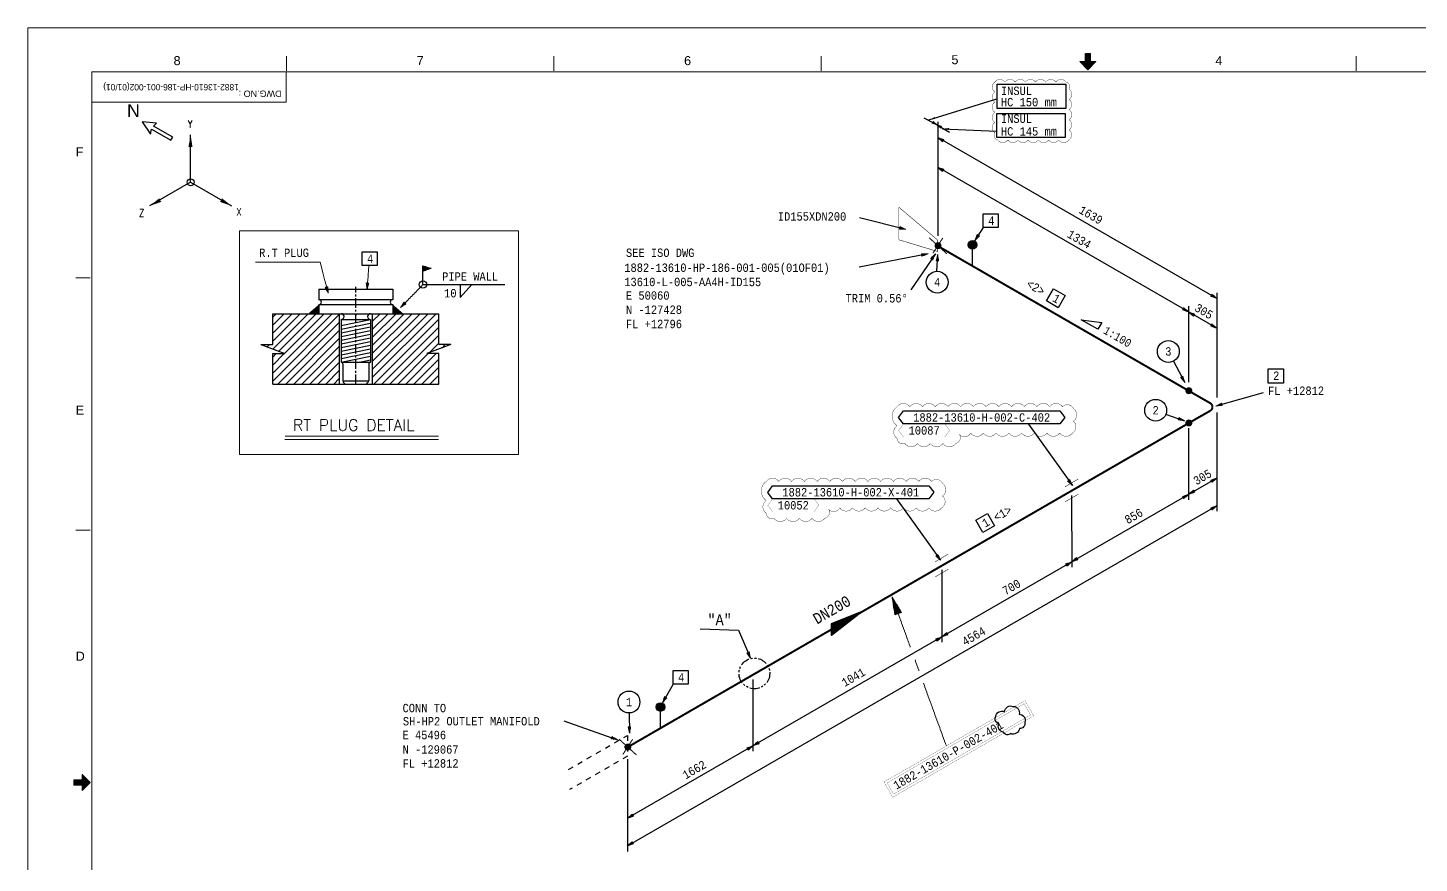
# Model space of a CAD drawing. Header units: inches. Extents: x 1128 to 1969, y -3 to 591.
# Drawn here: x 1128 to 1675, y 263 to 591 of the extents above; entities that cross this region are included whole.
import ezdxf
from ezdxf.enums import TextEntityAlignment as Align

# ---------------------------------------------------------------- set-up
doc = ezdxf.new("R2010")
doc.units = ezdxf.units.IN
doc.header["$MEASUREMENT"] = 0
for name, pattern in [('CENTER', [2, 1.25, -0.25, 0.25, -0.25]), ('Dashed', [4.18782, 2.09391, -2.09391]), ('PHANTOM2', [1.25, 0.625, -0.125, 0.125, -0.125, 0.125, -0.125]), ('Solid', [1, 1, 0])]:
    doc.linetypes.add(name, pattern=pattern)
for name, color, linetype in [('1', 7, 'Continuous'), ('2', 2, 'Continuous'), ('3', 7, 'Continuous'), ('4', 7, 'Continuous'), ('BG 0 -1', 7, 'Continuous'), ('Border', 7, 'Continuous'), ('CO', 7, 'Continuous'), ('DIM-LINES', 7, 'Continuous'), ('DIM-TEXT', 7, 'Continuous'), ('FITTINGS', 7, 'Continuous'), ('FRAME', 7, 'Continuous'), ('ISO-TEXT', 7, 'Continuous'), ('NOZZLES', 7, 'Continuous'), ('Rev.4', 6, 'Continuous'), ('WELDS', 7, 'Continuous')]:
    doc.layers.add(name, color=color, linetype=linetype)
for name, color, linetype, lineweight in [('fittingDimension', 2, 'Solid', 13), ('materialLabel', 2, 'Solid', 13), ('spool', 2, 'Solid', 13), ('weldCyanLabel', 4, 'Solid', 13), ('weldDimension', 2, 'Solid', 13)]:
    doc.layers.add(name, color=color, linetype=linetype, lineweight=lineweight)
doc.styles.add('Arial', font='arial.ttf')
doc.styles.add('fixedText', font='MONOTXT8.shx', dxfattribs={"width": 0.85})
doc.styles.add('MONOTXT', font='MONOTXT.shx', dxfattribs={"width": 0.8})
doc.styles.add('ROMANS', font='romans.shx', dxfattribs={"width": 0.8})
doc.styles.get("Standard").update_dxf_attribs({"font": 'arial.ttf'})
doc.dimstyles.new('ISO-25', dxfattribs={"dimtxt": 2.5, "dimasz": 2.5, "dimexe": 1.25, "dimexo": 0.625, "dimtad": 1, "dimtxsty": 'Standard', "dimcen": 2.5, "dimclre": 4, "dimadec": 0, "dimazin": 0, "dimtfac": 1, "dimtmove": 0, "dimatfit": 3, "dimfxl": 1, "dimarcsym": 0})

# ---------------------------------------------------------------- blocks, each defined once
blk = doc.blocks.new('block33')
at = {"layer": 'NOZZLES', "const_width": 0.8}
for points in [[(5.1, -2.9), (0, 0)], [(0, -8.8), (5.1, -5.9)]]:
    blk.add_lwpolyline(points, dxfattribs=at)
at = {"layer": 'NOZZLES', "linetype": 'ByBlock', "const_width": 0.8}
for points in [[(5.347, -3.073), (5.1, -2.9)], [(5.1, -5.9), (5.347, -5.727)], [(5.561, -3.286), (5.347, -3.073)], [(5.347, -5.727), (5.561, -5.514)], [(5.734, -3.534), (5.561, -3.286)], [(5.561, -5.514), (5.734, -5.266)], [(5.862, -3.807), (5.734, -3.534)], [(5.734, -5.266), (5.862, -4.993)], [(5.94, -4.099), (5.862, -3.807)], [(5.862, -4.993), (5.94, -4.701)], [(5.966, -4.4), (5.94, -4.099)], [(5.94, -4.701), (5.966, -4.4)]]:
    blk.add_lwpolyline(points, dxfattribs=at)
at = {"flags": 1}
for tag in ['Tag', 'UCI', 'Pipe Ref', 'Description', 'Key']:
    blk.add_attdef(tag, (0, 0), '', height=1, dxfattribs=at)
blk = doc.blocks.new('block35')
at = {"layer": 'FITTINGS', "color": 2, "linetype": 'ByBlock', "const_width": 0.2}
for points in [[(-5.2, -3.1), (0, 0)], [(0, -6), (-5.2, -9)]]:
    blk.add_lwpolyline(points, dxfattribs=at)
at = {"flags": 1}
for tag in ['Tag', 'Pipe Ref', 'Description', 'UCI', 'Key']:
    blk.add_attdef(tag, (0, 0), '', height=1, dxfattribs=at)
blk = doc.blocks.new('block36')
at = {"layer": 'FITTINGS', "color": 2, "linetype": 'ByBlock', "const_width": 0.2}
for points in [[(-5.2, -3.1), (0, 0)], [(0, -6), (-5.2, -9)]]:
    blk.add_lwpolyline(points, dxfattribs=at)
at = {"flags": 1}
for tag in ['Tag', 'Pipe Ref', 'Description', 'UCI', 'Key']:
    blk.add_attdef(tag, (0, 0), '', height=1, dxfattribs=at)
blk = doc.blocks.new('block48')
at = {"layer": 'FITTINGS', "color": 2, "linetype": 'ByBlock', "const_width": 0.4}
for points in [[(-9.5, -5.4), (0, 2)], [(-9.5, -5.4), (0, 0)], [(-8.6, -4.9), (0, 1.7)], [(-7.6, -4.3), (0, 1.5)], [(-6.7, -3.7), (0, 1.2)], [(-5.8, -3.3), (0, 1)], [(-4.9, -2.7), (0, 0.8)], [(-4, -2.2), (0, 0.5)], [(-3.1, -1.7), (0, 0.3)], [(0, -0.1), (-3.1, -1.7)], [(0, 2), (0, 0)], [(0, 1.7), (0, -1.6)], [(0, 1.5), (0, -1.5)], [(0, 1.2), (0, -1.3)], [(0, 1), (0, -1)], [(0, 0.8), (0, -0.8)], [(0, 0.5), (0, -0.6)], [(0, 0.3), (0, -0.3)], [(0, 0), (0, -0.1)], [(0, -1.6), (-9.5, -5.4)], [(0, -1.5), (-8.6, -4.9)], [(0, -1.3), (-7.6, -4.3)], [(0, -1), (-6.7, -3.7)], [(0, -0.8), (-5.8, -3.3)], [(0, -0.6), (-4.9, -2.7)], [(0, -0.3), (-4, -2.2)]]:
    blk.add_lwpolyline(points, dxfattribs=at)
at = {"flags": 1}
for tag in ['Pipe Ref', 'Description']:
    blk.add_attdef(tag, (0, 0), '', height=1, dxfattribs=at)

msp = doc.modelspace()

# ---------------------------------------------------------------- hatches: boundary and pattern name
at = {"linetype": 'Continuous'}
for points in [[(1499.87, 507.77), (1500.02, 507.76), (1500.17, 507.74), (1500.31, 507.71), (1500.45, 507.67), (1500.59, 507.61), (1500.72, 507.54), (1500.84, 507.46), (1500.96, 507.37), (1501.07, 507.27), (1501.17, 507.16), (1501.26, 507.05), (1501.34, 506.92), (1501.41, 506.79), (1501.46, 506.65), (1501.51, 506.51), (1501.54, 506.37), (1501.56, 506.22), (1501.57, 506.07), (1501.56, 505.92), (1501.54, 505.78), (1501.51, 505.63), (1501.46, 505.49), (1501.41, 505.36), (1501.34, 505.22), (1501.26, 505.1), (1501.17, 504.98), (1501.07, 504.87), (1500.96, 504.77), (1500.84, 504.68), (1500.72, 504.6), (1500.59, 504.54), (1500.45, 504.48), (1500.31, 504.43), (1500.17, 504.4), (1500.02, 504.38), (1499.87, 504.38), (1499.72, 504.38), (1499.58, 504.4), (1499.43, 504.43), (1499.29, 504.48), (1499.16, 504.54), (1499.02, 504.6), (1498.9, 504.68), (1498.78, 504.77), (1498.67, 504.87), (1498.57, 504.98), (1498.48, 505.1), (1498.4, 505.22), (1498.33, 505.36), (1498.28, 505.49), (1498.23, 505.63), (1498.2, 505.78), (1498.18, 505.92), (1498.18, 506.07), (1498.18, 506.22), (1498.2, 506.37), (1498.23, 506.51), (1498.28, 506.65), (1498.33, 506.79), (1498.4, 506.92), (1498.48, 507.05), (1498.57, 507.16), (1498.67, 507.27), (1498.78, 507.37), (1498.9, 507.46), (1499.02, 507.54), (1499.16, 507.61), (1499.29, 507.67), (1499.43, 507.71), (1499.58, 507.74), (1499.72, 507.76)], [(1377.15, 326.16), (1377.3, 326.16), (1377.44, 326.14), (1377.59, 326.11), (1377.73, 326.06), (1377.86, 326), (1378, 325.94), (1378.12, 325.86), (1378.24, 325.77), (1378.35, 325.67), (1378.45, 325.56), (1378.54, 325.44), (1378.62, 325.32), (1378.68, 325.18), (1378.74, 325.05), (1378.79, 324.91), (1378.82, 324.76), (1378.84, 324.62), (1378.84, 324.47), (1378.84, 324.32), (1378.82, 324.17), (1378.79, 324.03), (1378.74, 323.89), (1378.68, 323.75), (1378.62, 323.62), (1378.54, 323.5), (1378.45, 323.38), (1378.35, 323.27), (1378.24, 323.17), (1378.12, 323.08), (1378, 323), (1377.86, 322.93), (1377.73, 322.87), (1377.59, 322.83), (1377.44, 322.8), (1377.3, 322.78), (1377.15, 322.77), (1377, 322.78), (1376.85, 322.8), (1376.71, 322.83), (1376.57, 322.87), (1376.43, 322.93), (1376.3, 323), (1376.17, 323.08), (1376.06, 323.17), (1375.95, 323.27), (1375.85, 323.38), (1375.76, 323.5), (1375.68, 323.62), (1375.61, 323.75), (1375.55, 323.89), (1375.51, 324.03), (1375.48, 324.17), (1375.46, 324.32), (1375.45, 324.47), (1375.46, 324.62), (1375.48, 324.76), (1375.51, 324.91), (1375.55, 325.05), (1375.61, 325.18), (1375.68, 325.32), (1375.76, 325.44), (1375.85, 325.56), (1375.95, 325.67), (1376.06, 325.77), (1376.17, 325.86), (1376.3, 325.94), (1376.43, 326), (1376.57, 326.06), (1376.71, 326.11), (1376.85, 326.14), (1377, 326.16)]]:
    msp.add_hatch(color=2, dxfattribs=at).paths.add_polyline_path(points)
at = {"layer": '2'}
for points in [[(1484.04, 553.96), (1485.88, 553.32), (1484.44, 554.6)], [(1487.64, 552.68), (1485.8, 553.32), (1487.24, 552.04)]]:
    msp.add_hatch(color=4, dxfattribs=at).paths.add_polyline_path(points)
at = {"layer": '4'}
h = msp.add_hatch(dxfattribs=at)
h.set_pattern_fill('ANSI31', color=4, scale=0.7, style=0)
h.set_pattern_definition([(45, (4531.5255, -12550.1844), (-1.57154482, 1.57154482), [])])
h.paths.add_polyline_path([(1285.31, 463.34), (1294.74, 466.88), (1290.03, 466.88), (1290.03, 479.04), (1264.04, 479.04), (1263.87, 478.87), (1263.87, 451.35), (1289.89, 451.35), (1290.03, 451.48), (1290.03, 463.34)])
h.paths.add_polyline_path([(1229.45, 463.34), (1224.74, 463.34), (1224.74, 451.35), (1250.89, 451.35), (1250.89, 479.04), (1224.74, 479.04), (1224.74, 466.88), (1220.02, 466.88)])
at = {"layer": 'weldCyanLabel'}
h = msp.add_hatch(color=2, dxfattribs=at)
h.dxf.hatch_style = 1
h.paths.add_polyline_path([(1283.79, 497.92), (1283.79, 495.64), (1286.99, 496.86)])
at = {"layer": 'WELDS'}
h = msp.add_hatch(color=2, dxfattribs=at)
edge = h.paths.add_edge_path(flags=0)
edge.add_arc((1486.28, 505.78), 1.38, 180, 540, ccw=False)
h = msp.add_hatch(color=2, dxfattribs=at)
edge = h.paths.add_edge_path(flags=0)
edge.add_arc((1584.89, 448.78), 1.38, 180, 540, ccw=False)
h = msp.add_hatch(color=2, dxfattribs=at)
edge = h.paths.add_edge_path(flags=0)
edge.add_arc((1584.89, 436.1), 1.38, 180, 540, ccw=False)
h = msp.add_hatch(color=2, dxfattribs=at)
edge = h.paths.add_edge_path(flags=0)
edge.add_arc((1364.32, 308.75), 1.38, 180, 540, ccw=False)

# ---------------------------------------------------------------- linework, layer by layer
at = {"color": 2}
for p, q in [((1499.87, 497.77), (1499.87, 505.68)), ((1242.86, 482.62), (1242.86, 479.04)), ((1271.9, 482.62), (1271.9, 479.04)), ((1377.15, 316.17), (1377.15, 324.08))]:
    msp.add_line(p, q, dxfattribs=at)
at = {"color": 2, "linetype": 'Continuous'}
for centre in [(1499.87, 506.07), (1377.15, 324.47)]:
    msp.add_circle(centre, 1.7, dxfattribs=at)
at = {"layer": '1', "color": 1, "linetype": 'CENTER', "ltscale": 3}
msp.add_line((1257.38, 451.35), (1257.38, 489.6), dxfattribs=at)
at = {"layer": '1', "color": 1}
msp.add_lwpolyline([(1508.95, 320.62, -0.520567), (1512.41, 322.63, -0.520567), (1515.86, 324.65, -0.520567), (1518.17, 321.65, -0.520567), (1520.41, 318.33, -0.520567), (1518.25, 316.03, -0.520567), (1514.77, 314.05, -0.520567), (1512.04, 314.52, -0.520567), (1510.23, 318.09, -0.520567)], format="xyb", close=True, dxfattribs=at)
at = {"layer": '2', "color": 4}
for p, q in [((1480.68, 556.04), (1485.88, 553.32)), ((1485.88, 553.32), (1484.04, 553.96)), ((1485.8, 553.32), (1487.64, 552.68)), ((1487.24, 552.04), (1485.8, 553.32)), ((1485.8, 553.32), (1490.76, 550.36))]:
    msp.add_line(p, q, dxfattribs=at)
at = {"layer": '2', "color": 2}
for p, q in [((1392.76, 355.15), (1407.85, 354.66)), ((1413.56, 307.08), (1413.56, 335.22))]:
    msp.add_line(p, q, dxfattribs=at)
at = {"layer": '2', "color": 4}
for points in [[(1509.49, 569.24), (1536.55, 569.24), (1536.55, 559.66), (1509.49, 559.66)], [(1509.42, 557.79), (1536.27, 557.79), (1536.27, 548.27), (1509.42, 548.27)], [(1504.05, 518.28), (1509.95, 518.28), (1509.95, 512.92), (1504.05, 512.92)], [(1259.82, 503.32), (1265.72, 503.32), (1265.72, 497.95), (1259.82, 497.95)], [(1531.7, 488.85), (1536.27, 486.22), (1533.49, 481.41), (1528.93, 484.05)], [(1616.06, 457.39), (1622.16, 457.39), (1622.16, 451.79), (1616.06, 451.79)], [(1501.1, 397.91), (1505.67, 400.55), (1508.44, 395.74), (1503.87, 393.11)], [(1382.11, 338.78), (1388.01, 338.78), (1388.01, 333.42), (1382.11, 333.42)]]:
    msp.add_lwpolyline(points, close=True, dxfattribs=at)
at = {"layer": '2', "color": 4, "const_width": 0.3}
for points in [[(1484.04, 553.96), (1485.88, 553.32), (1484.44, 554.6)], [(1487.64, 552.68), (1485.8, 553.32), (1487.24, 552.04)]]:
    msp.add_lwpolyline(points, close=True, dxfattribs=at)
at = {"layer": '2', "color": 2, "linetype": 'Dashed'}
msp.add_lwpolyline([(1340.98, 299.92), (1364.19, 313.32), (1364.19, 305.14), (1341.44, 292)], dxfattribs=at)
at = {"layer": '2', "color": 4}
for centre in [(1485.96, 491.45), (1576.82, 464.21), (1571.84, 441.1), (1364.77, 326.44)]:
    msp.add_circle(centre, 4.29, dxfattribs=at)
at = {"layer": '2', "color": 3, "linetype": 'PHANTOM2', "ltscale": 6}
msp.add_circle((1414.08, 337.66), 6.04, dxfattribs=at)
at = {"layer": '3', "color": 2}
for p, q in [((1283.79, 490.51), (1283.79, 497.92)), ((1283.79, 490.51), (1316.01, 490.51)), ((1298.44, 485.41), (1302.98, 490.51)), ((1298.44, 490.51), (1298.44, 485.41))]:
    msp.add_line(p, q, dxfattribs=at)
at = {"layer": '3', "color": 3}
for p, q in [((1242.86, 488.7), (1242.86, 484.58)), ((1242.86, 488.7), (1271.9, 488.7)), ((1271.9, 488.7), (1271.9, 484.58)), ((1242.86, 484.58), (1271.9, 484.58)), ((1242.86, 482.62), (1271.9, 482.62)), ((1224.74, 466.88), (1224.74, 479.04)), ((1224.74, 479.04), (1290.03, 479.04)), ((1250.89, 479.04), (1250.89, 451.35)), ((1251.61, 476.78), (1263.11, 476.78)), ((1251.61, 476.78), (1251.61, 460.01)), ((1251.61, 474.43), (1263.11, 476.72)), ((1263.11, 476.78), (1263.11, 460.01)), ((1263.87, 479.04), (1263.87, 451.35)), ((1290.03, 466.88), (1290.03, 479.04)), ((1251.61, 472.99), (1263.11, 475.28)), ((1251.61, 471.54), (1263.11, 473.84)), ((1251.61, 470.1), (1263.11, 472.39)), ((1251.61, 468.66), (1263.11, 470.95)), ((1220.02, 466.88), (1224.74, 466.88)), ((1220.02, 466.88), (1229.45, 463.34)), ((1251.61, 467.22), (1263.11, 469.51)), ((1251.61, 465.78), (1263.11, 468.07)), ((1251.61, 464.33), (1263.11, 466.63)), ((1251.61, 462.89), (1263.11, 465.18)), ((1294.74, 466.88), (1285.31, 463.34)), ((1294.74, 466.88), (1290.03, 466.88)), ((1224.74, 463.34), (1229.45, 463.34)), ((1224.74, 451.35), (1224.74, 463.34)), ((1251.61, 461.45), (1263.11, 463.74)), ((1251.61, 460.01), (1263.11, 462.3)), ((1251.61, 460.01), (1263.11, 460.01)), ((1258.84, 460.01), (1263.11, 460.86)), ((1290.03, 463.34), (1285.31, 463.34)), ((1290.03, 451.35), (1290.03, 463.34)), ((1252.31, 459.31), (1252.31, 452.63)), ((1262.45, 459.31), (1262.45, 452.63)), ((1224.74, 451.35), (1290.03, 451.35)), ((1252.31, 452.63), (1262.45, 452.63))]:
    msp.add_line(p, q, dxfattribs=at)
at = {"layer": '3'}
msp.add_line((1253.51, 451.35), (1261.26, 451.35), dxfattribs=at)
at = {"layer": '3', "color": 3}
msp.add_lwpolyline([(1257.09, 479.04, 0.589, 0.589, 1.191456), (1257.67, 479.04, 0, 0, 0)], format="xyseb", dxfattribs=at)
for centre, radius, start, end in [((1242.86, 483.6), 0.982, 270, 90), ((1271.9, 483.6), 0.982, 90, 270), ((1251.61, 477.91), 1.13, 270, 90), ((1263.11, 477.91), 1.13, 90, 270), ((1251.61, 459.31), 0.7, 0, 90), ((1263.16, 459.31), 0.703, 93.9739, 179.9026), ((1254.02, 453.03), 1.76, 193.1432, 252.9181), ((1260.74, 453.03), 1.76, 287.0819, 346.8568)]:
    msp.add_arc(centre, radius, start, end, dxfattribs=at)
at = {"layer": '4', "color": 4}
msp.add_lwpolyline([(1542.59, 476.67), (1550.62, 475.54), (1549.09, 472.94), (1542.59, 476.67)], dxfattribs=at)
at = {"layer": '4', "color": 2}
for points in [[(1538.82, 407.54), (1538.87, 379.39)], [(1487.82, 378.37), (1487.77, 349.9)]]:
    msp.add_lwpolyline(points, dxfattribs=at)
msp.add_circle((1283.79, 490.51), 1.44, dxfattribs=at)
at = {"layer": '4', "color": 4}
for points in [[(1242.86, 482.66), (1238.62, 479.04), (1242.86, 479.04)], [(1271.9, 482.66), (1276.14, 479.04), (1271.9, 479.04)]]:
    msp.add_solid(points, dxfattribs=at)
at = {"layer": 'BG 0 -1', "color": 7, "linetype": 'Continuous', "lineweight": 9}
for p, q in [((1128.43, -2.61), (1128.43, 591.39)), ((1128.43, 591.39), (1969.43, 591.39)), ((1230.13, 574.56), (1230.13, 580.22)), ((1335.25, 574.56), (1335.25, 580.22)), ((1440.38, 574.56), (1440.38, 580.22)), ((1544.12, 578.13), (1544.12, 581.31)), ((1544.12, 581.27), (1546.24, 579.15)), ((1544.12, 581.15), (1546.24, 579.03)), ((1544.12, 581.02), (1546.24, 578.9)), ((1544.12, 580.9), (1546.24, 578.78)), ((1544.12, 580.77), (1546.24, 578.65)), ((1544.12, 580.65), (1546.24, 578.53)), ((1544.12, 580.52), (1546.24, 578.4)), ((1544.12, 580.4), (1546.24, 578.28)), ((1544.12, 580.27), (1546.24, 578.15)), ((1544.12, 580.15), (1547.25, 577.02)), ((1544.12, 580.02), (1547.19, 576.95)), ((1544.12, 579.9), (1547.13, 576.89)), ((1544.21, 581.31), (1546.24, 579.28)), ((1544.33, 581.31), (1546.24, 579.4)), ((1544.46, 581.31), (1546.24, 579.53)), ((1544.58, 581.31), (1546.24, 579.65)), ((1544.71, 581.31), (1546.24, 579.78)), ((1544.83, 581.31), (1546.24, 579.9)), ((1544.96, 581.31), (1546.24, 580.03)), ((1545.08, 581.31), (1546.24, 580.15)), ((1545.19, 574.95), (1545.19, 580.61)), ((1545.21, 581.31), (1546.24, 580.28)), ((1545.33, 581.31), (1546.24, 580.4)), ((1545.46, 581.31), (1546.24, 580.53)), ((1545.58, 581.31), (1546.24, 580.65)), ((1545.71, 581.31), (1546.24, 580.78)), ((1545.83, 581.31), (1546.24, 580.9)), ((1545.96, 581.31), (1546.24, 581.03)), ((1546.08, 581.31), (1546.24, 581.15)), ((1546.21, 581.31), (1546.24, 581.28)), ((1546.24, 578.13), (1546.24, 581.31)), ((1650.63, 574.56), (1650.63, 580.22)), ((1542, 578.13), (1544.12, 578.13)), ((1545.18, 574.95), (1542, 578.13)), ((1542.02, 578.13), (1545.19, 574.95)), ((1542.14, 578.13), (1545.25, 575.02)), ((1542.27, 578.13), (1545.32, 575.08)), ((1542.39, 578.13), (1545.38, 575.14)), ((1542.52, 578.13), (1545.44, 575.2)), ((1542.64, 578.13), (1545.5, 575.27)), ((1542.77, 578.13), (1545.57, 575.33)), ((1542.89, 578.13), (1545.63, 575.39)), ((1543.02, 578.13), (1545.69, 575.45)), ((1543.14, 578.13), (1545.75, 575.52)), ((1543.27, 578.13), (1545.82, 575.58)), ((1543.39, 578.13), (1545.88, 575.64)), ((1543.52, 578.13), (1545.94, 575.7)), ((1543.64, 578.13), (1546, 575.77)), ((1543.77, 578.13), (1546.07, 575.83)), ((1543.89, 578.13), (1546.13, 575.89)), ((1544.02, 578.13), (1546.19, 575.95)), ((1544.12, 579.77), (1547.07, 576.83)), ((1544.12, 579.65), (1547, 576.77)), ((1544.12, 579.52), (1546.94, 576.7)), ((1544.12, 579.4), (1546.88, 576.64)), ((1544.12, 579.27), (1546.82, 576.58)), ((1544.12, 579.15), (1546.75, 576.52)), ((1544.12, 579.02), (1546.69, 576.45)), ((1544.12, 578.9), (1546.63, 576.39)), ((1544.12, 578.77), (1546.57, 576.33)), ((1544.12, 578.65), (1546.5, 576.27)), ((1544.12, 578.52), (1546.44, 576.2)), ((1544.12, 578.4), (1546.38, 576.14)), ((1544.12, 578.27), (1546.32, 576.08)), ((1544.12, 578.15), (1546.25, 576.02)), ((1548.37, 578.13), (1545.18, 574.95)), ((1546.24, 578.13), (1548.37, 578.13)), ((1546.27, 578.13), (1547.32, 577.08)), ((1546.39, 578.13), (1547.38, 577.14)), ((1546.52, 578.13), (1547.44, 577.2)), ((1546.64, 578.13), (1547.5, 577.27)), ((1546.77, 578.13), (1547.57, 577.33)), ((1546.89, 578.13), (1547.63, 577.39)), ((1547.02, 578.13), (1547.69, 577.45)), ((1547.14, 578.13), (1547.75, 577.52)), ((1547.27, 578.13), (1547.82, 577.58)), ((1547.39, 578.13), (1547.88, 577.64)), ((1547.52, 578.13), (1547.94, 577.7)), ((1547.64, 578.13), (1548, 577.77)), ((1547.77, 578.13), (1548.07, 577.83)), ((1547.89, 578.13), (1548.13, 577.89)), ((1548.02, 578.13), (1548.19, 577.95)), ((1548.14, 578.13), (1548.25, 578.02)), ((1548.27, 578.13), (1548.32, 578.08)), ((1944.36, 574.14), (1153.54, 574.14)), ((1153.54, 574.14), (1153.54, 15.5)), ((1229.96, 562.17), (1229.96, 574.14)), ((1229.96, 562.17), (1153.54, 562.17)), ((1152.91, 493.1), (1147.26, 493.1)), ((1152.91, 393.96), (1147.26, 393.96)), ((1146.56, 294.35), (1148.1, 295.88)), ((1146.56, 294.22), (1148.23, 295.88)), ((1146.56, 294.1), (1148.35, 295.88)), ((1146.56, 293.97), (1148.48, 295.88)), ((1146.56, 293.85), (1148.6, 295.88)), ((1146.56, 295.88), (1146.56, 293.76)), ((1146.56, 295.85), (1146.6, 295.88)), ((1146.56, 295.72), (1146.72, 295.88)), ((1146.56, 295.6), (1146.85, 295.88)), ((1146.56, 295.47), (1146.97, 295.88)), ((1146.56, 295.35), (1147.1, 295.88)), ((1146.56, 295.22), (1147.22, 295.88)), ((1146.56, 295.1), (1147.35, 295.88)), ((1146.56, 294.97), (1147.47, 295.88)), ((1146.56, 294.85), (1147.6, 295.88)), ((1146.56, 294.72), (1147.72, 295.88)), ((1146.56, 294.6), (1147.85, 295.88)), ((1146.56, 294.47), (1147.98, 295.88)), ((1149.75, 295.88), (1146.56, 295.88)), ((1146.6, 293.76), (1148.73, 295.88)), ((1146.73, 293.76), (1148.85, 295.88)), ((1146.85, 293.76), (1148.98, 295.88)), ((1146.98, 293.76), (1149.1, 295.88)), ((1147.1, 293.76), (1149.23, 295.88)), ((1147.23, 293.76), (1149.35, 295.88)), ((1147.35, 293.76), (1149.48, 295.88)), ((1147.48, 293.76), (1149.6, 295.88)), ((1147.6, 293.76), (1149.73, 295.88)), ((1147.73, 293.76), (1150.86, 296.89)), ((1147.85, 293.76), (1150.92, 296.83)), ((1147.98, 293.76), (1150.98, 296.77)), ((1148.1, 293.76), (1151.05, 296.7)), ((1148.23, 293.76), (1151.11, 296.64)), ((1148.35, 293.76), (1151.17, 296.58)), ((1148.48, 293.76), (1151.24, 296.52)), ((1148.6, 293.76), (1151.3, 296.45)), ((1148.73, 293.76), (1151.36, 296.39)), ((1148.85, 293.76), (1151.42, 296.33)), ((1148.98, 293.76), (1151.49, 296.27)), ((1149.1, 293.76), (1151.55, 296.2)), ((1149.23, 293.76), (1151.61, 296.14)), ((1149.35, 293.76), (1151.67, 296.08)), ((1149.48, 293.76), (1151.74, 296.02)), ((1149.6, 293.76), (1151.8, 295.95)), ((1149.73, 293.76), (1151.86, 295.89)), ((1149.75, 298), (1152.93, 294.82)), ((1149.75, 295.88), (1149.75, 298)), ((1149.75, 297.9), (1149.8, 297.95)), ((1149.75, 297.78), (1149.86, 297.89)), ((1149.75, 297.65), (1149.92, 297.83)), ((1149.75, 297.53), (1149.98, 297.77)), ((1149.75, 297.4), (1150.05, 297.7)), ((1149.75, 297.28), (1150.11, 297.64)), ((1149.75, 297.15), (1150.17, 297.58)), ((1149.75, 297.03), (1150.23, 297.52)), ((1149.75, 296.9), (1150.3, 297.45)), ((1149.75, 296.78), (1150.36, 297.39)), ((1149.75, 296.65), (1150.42, 297.33)), ((1149.75, 296.53), (1150.48, 297.27)), ((1149.75, 296.4), (1150.55, 297.2)), ((1149.75, 296.28), (1150.61, 297.14)), ((1149.75, 296.15), (1150.67, 297.08)), ((1149.75, 296.03), (1150.73, 297.02)), ((1149.75, 295.9), (1150.8, 296.95)), ((1149.75, 293.65), (1151.92, 295.83)), ((1149.75, 293.53), (1151.99, 295.77)), ((1149.75, 293.4), (1152.05, 295.7)), ((1149.75, 293.28), (1152.11, 295.64)), ((1149.75, 293.15), (1152.17, 295.58)), ((1149.75, 293.03), (1152.24, 295.52)), ((1149.75, 292.9), (1152.3, 295.45)), ((1149.75, 293.76), (1146.56, 293.76)), ((1149.75, 292.78), (1152.36, 295.39)), ((1149.75, 292.65), (1152.42, 295.33)), ((1149.75, 292.53), (1152.49, 295.26)), ((1149.75, 292.4), (1152.55, 295.2)), ((1149.75, 292.28), (1152.61, 295.14)), ((1149.75, 292.15), (1152.67, 295.08)), ((1149.75, 292.03), (1152.74, 295.01)), ((1149.75, 291.9), (1152.8, 294.95)), ((1149.75, 291.78), (1152.86, 294.89)), ((1149.75, 291.65), (1152.92, 294.83)), ((1152.93, 294.82), (1149.75, 291.64)), ((1149.75, 291.64), (1149.75, 293.76))]:
    msp.add_line(p, q, dxfattribs=at)
at = {"layer": 'CO', "color": 2, "linetype": 'Continuous'}
for p, q in [((1263.87, 478.87), (1264.04, 479.04)), ((1289.89, 451.35), (1290.03, 451.48))]:
    msp.add_line(p, q, dxfattribs=at)
at = {"layer": 'DIM-LINES', "color": 2}
for p, q in [((1486.14, 554.44), (1486.14, 509.69)), ((1595.91, 487.31), (1595.91, 446.06)), ((1584.79, 481.99), (1584.79, 452.18)), ((1595.91, 440.16), (1595.91, 401.43)), ((1584.79, 434.09), (1584.79, 405.89)), ((1364.19, 303.93), (1364.19, 267.75))]:
    msp.add_line(p, q, dxfattribs=at)
at = {"layer": 'DIM-LINES', "color": 4}
for p, q in [((1595.91, 485.05), (1486.14, 548.29)), ((1595.91, 473.33), (1486.14, 536.61)), ((1473.64, 512.18), (1455.46, 516.72)), ((1504.08, 512.97), (1500.77, 507.81)), ((1482.35, 502.57), (1455.33, 497.36)), ((1485.23, 502.53), (1475.54, 488.45)), ((1485.83, 495.76), (1486.15, 502.34)), ((1578.84, 460.42), (1583.29, 452.04)), ((1614.13, 447.99), (1595.5, 442.76)), ((1575.75, 439.5), (1583.25, 436.98)), ((1521.82, 435.69), (1539.1, 411.52)), ((1595.91, 414.46), (1364.19, 280.73)), ((1470.01, 406.29), (1487.29, 382.12)), ((1595.91, 403.58), (1364.09, 269.84)), ((1407.85, 354.66), (1412.56, 343.65)), ((1382.09, 333.42), (1377.95, 326.14)), ((1339.17, 319.06), (1360.3, 311.6)), ((1364.83, 322.15), (1364.99, 314.24))]:
    msp.add_line(p, q, dxfattribs=at)
at = {"layer": 'FITTINGS', "color": 2, "linetype": 'Dashed', "const_width": 0.2}
for points in [[(1470.9, 508.1), (1470.9, 520.88)], [(1470.9, 520.88), (1486.15, 507.99)], [(1486.15, 503.49), (1470.9, 508.1)]]:
    msp.add_lwpolyline(points, dxfattribs=at)
at = {"layer": 'FITTINGS', "color": 2, "linetype": 'ByBlock', "const_width": 0.2}
msp.add_lwpolyline([(1486.15, 507.99), (1486.15, 503.49)], dxfattribs=at)
at = {"layer": 'FRAME', "color": 2, "linetype": 'Continuous', "lineweight": 30}
for p, q in [((1173.43, 554.39), (1176.63, 549.59)), ((1179.03, 553.99), (1173.43, 554.39)), ((1177.83, 552.79), (1179.03, 553.99)), ((1185.43, 548.39), (1177.83, 552.79)), ((1176.63, 549.59), (1177.03, 551.59)), ((1177.03, 551.59), (1184.63, 547.19)), ((1184.63, 547.19), (1185.43, 548.39)), ((1192.45, 530.69), (1192.45, 549.3)), ((1192.45, 530.69), (1192.45, 549.3)), ((1192.45, 530.69), (1176.33, 521.38)), ((1192.45, 530.69), (1176.33, 521.38)), ((1192.45, 530.69), (1208.56, 521.38)), ((1192.45, 530.69), (1208.56, 521.38))]:
    msp.add_line(p, q, dxfattribs=at)
msp.add_circle((1192.45, 530.69), 1.33, dxfattribs=at)
msp.add_circle((1192.45, 530.69), 1.33, dxfattribs=at)
for points in [[(1191.57, 544.56), (1193.16, 544.54), (1192.45, 549.3)], [(1191.57, 544.56), (1193.16, 544.54), (1192.45, 549.3)], [(1180.87, 523), (1180.1, 524.38), (1176.33, 521.38)], [(1180.87, 523), (1180.1, 524.38), (1176.33, 521.38)], [(1204.02, 523), (1204.79, 524.38), (1208.56, 521.38)], [(1204.02, 523), (1204.79, 524.38), (1208.56, 521.38)]]:
    msp.add_solid(points, dxfattribs=at)
at = {"layer": 'ISO-TEXT', "color": 2, "linetype": 'ByBlock'}
for points in [[(1470.8, 438.21), (1472.7, 440.81), (1534.18, 440.81), (1536.08, 438.31), (1534.18, 435.71), (1472.7, 435.71)], [(1419.35, 408.82), (1421.25, 411.42), (1482.73, 411.42), (1484.63, 408.92), (1482.73, 406.32), (1421.25, 406.32)]]:
    msp.add_lwpolyline(points, close=True, dxfattribs=at)
at = {"layer": 'ISO-TEXT', "color": 2, "linetype": 'ByBlock', "const_width": 0.08, "flags": 128}
for points in [[(1472.7, 430.61), (1470.8, 433.11), (1472.7, 435.71), (1488.96, 435.71), (1490.86, 433.21), (1488.96, 430.61)], [(1421.25, 401.22), (1419.35, 403.72), (1421.25, 406.32), (1437.51, 406.32), (1439.41, 403.82), (1437.51, 401.22)], [(1468.48, 289.01), (1465.03, 294.99), (1520.45, 326.99), (1523.9, 321.01)], [(1468.81, 290.24), (1466.26, 294.66), (1520.12, 325.76), (1522.67, 321.34)]]:
    msp.add_lwpolyline(points, close=True, dxfattribs=at)
at = {"layer": 'materialLabel', "color": 4, "flags": 128}
for points in [[(1243.32, 499.34), (1246.52, 487.11)], [(1262.51, 497.9), (1261.83, 488.6)], [(1246.52, 487.11), (1246.35, 489.65), (1245.39, 489.39), (1246.52, 487.11), (1246.39, 487.59), (1246.26, 489.62), (1245.49, 489.42), (1246.39, 487.59), (1246.26, 488.07), (1246.16, 489.6), (1245.58, 489.44), (1246.26, 488.07), (1246.13, 488.56), (1246.06, 489.57), (1245.68, 489.47), (1246.13, 488.56), (1246, 489.04), (1245.97, 489.54), (1245.78, 489.49), (1246, 489.04)], [(1261.83, 488.6), (1262.5, 491.05), (1261.5, 491.12), (1261.83, 488.6), (1261.86, 489.09), (1262.4, 491.06), (1261.6, 491.11), (1261.86, 489.09), (1261.9, 489.59), (1262.3, 491.06), (1261.7, 491.1), (1261.9, 489.59), (1261.93, 490.09), (1262.2, 491.07), (1261.8, 491.1), (1261.93, 490.09), (1261.96, 490.59), (1262.1, 491.08), (1261.9, 491.09), (1261.96, 490.59)], [(1283.79, 490.51), (1274.97, 481.46)], [(1274.97, 481.46), (1277.06, 482.91), (1276.34, 483.6), (1274.97, 481.46), (1275.31, 481.82), (1276.98, 482.98), (1276.41, 483.53), (1275.31, 481.82), (1275.66, 482.18), (1276.91, 483.05), (1276.48, 483.46), (1275.66, 482.18), (1276.01, 482.54), (1276.84, 483.12), (1276.55, 483.4), (1276.01, 482.54), (1276.35, 482.9), (1276.77, 483.19), (1276.63, 483.33), (1276.35, 482.9)]]:
    msp.add_lwpolyline(points, dxfattribs=at)
at = {"layer": 'NOZZLES', "const_width": 0.8}
for points in [[(1588.21, 446.79), (1486.15, 505.69)], [(1364.19, 308.66), (1588.21, 437.99)]]:
    msp.add_lwpolyline(points, dxfattribs=at)
at = {"layer": 'Rev.4', "color": 1, "const_width": 0.132}
msp.add_lwpolyline([(1508.61, 570.07, -0.520567), (1512.61, 570.07, -0.520567), (1516.61, 570.07, -0.520567), (1520.61, 570.07, -0.520567), (1524.61, 570.07, -0.520567), (1528.61, 570.07, -0.520567), (1532.61, 570.07, -0.520567), (1536.61, 570.07, -0.520567), (1537.81, 567.27, -0.520567), (1537.81, 563.27, -0.520567), (1537.81, 559.27, -0.520567), (1537.81, 555.27, -0.520567), (1537.81, 551.27, -0.520567), (1537.73, 547.34, -0.520567), (1533.73, 547.34, -0.520567), (1529.73, 547.34, -0.520567), (1525.73, 547.34, -0.520567), (1521.73, 547.34, -0.520567), (1517.73, 547.34, -0.520567), (1513.73, 547.34, -0.520567), (1509.73, 547.34, -0.520567), (1508.61, 550.22, -0.520567), (1508.61, 554.22, -0.520567), (1508.61, 558.22, -0.520567), (1508.61, 562.22, -0.520567), (1508.61, 566.22, -0.520567)], format="xyb", close=True, dxfattribs=at)
for points in [[(1470.18, 442.48, -0.520567), (1475.18, 442.48, -0.520567), (1480.18, 442.48, -0.520567), (1485.18, 442.48, -0.520567), (1490.18, 442.48, -0.520567), (1495.18, 442.48, -0.520567), (1500.18, 442.48, -0.520567), (1505.18, 442.48, -0.520567), (1510.18, 442.48, -0.520567), (1515.18, 442.48, -0.520567), (1520.18, 442.48, -0.520567), (1525.18, 442.48, -0.520567), (1530.18, 442.48, -0.520567), (1535.18, 442.48, -0.520567), (1539.49, 441.79, -0.520567), (1539.49, 436.79, -0.520567), (1539.12, 432.16, -0.520567), (1534.12, 432.16, -0.520567), (1529.12, 432.16, -0.520567), (1524.12, 432.16, -0.520567), (1519.12, 432.16, -0.520567), (1514.12, 432.16, -0.520567), (1509.12, 432.16, -0.520567), (1504.12, 432.16, -0.520567), (1499.12, 432.16, -0.520567), (1494.69, 431.58, -0.520567), (1493.22, 428.05, -0.520567), (1488.22, 428.05, -0.520567), (1483.22, 428.05, -0.520567), (1478.22, 428.05, -0.520567), (1473.22, 428.05, -0.520567), (1470.18, 430.01, -0.520567), (1470.18, 435.01, -0.520567), (1470.18, 442.48, -0.520567)], [(1418.73, 413.09, -0.520567), (1423.73, 413.09, -0.520567), (1428.73, 413.09, -0.520567), (1433.73, 413.09, -0.520567), (1438.73, 413.09, -0.520567), (1443.73, 413.09, -0.520567), (1448.73, 413.09, -0.520567), (1453.73, 413.09, -0.520567), (1458.73, 413.09, -0.520567), (1463.73, 413.09, -0.520567), (1468.73, 413.09, -0.520567), (1473.73, 413.09, -0.520567), (1478.73, 413.09, -0.520567), (1483.73, 413.09, -0.520567), (1488.04, 412.39, -0.520567), (1488.04, 407.39, -0.520567), (1487.67, 402.77, -0.520567), (1482.67, 402.77, -0.520567), (1477.67, 402.77, -0.520567), (1472.67, 402.77, -0.520567), (1467.67, 402.77, -0.520567), (1462.67, 402.77, -0.520567), (1457.67, 402.77, -0.520567), (1452.67, 402.77, -0.520567), (1447.67, 402.77, -0.520567), (1443.24, 402.19, -0.520567), (1441.77, 398.66, -0.520567), (1436.77, 398.66, -0.520567), (1431.77, 398.66, -0.520567), (1426.77, 398.66, -0.520567), (1421.77, 398.66, -0.520567), (1418.73, 400.62, -0.520567), (1418.73, 405.62, -0.520567), (1418.73, 413.09, -0.520567)]]:
    msp.add_lwpolyline(points, format="xyb", dxfattribs=at)
at = {"layer": 'spool', "color": 4, "flags": 128}
msp.add_lwpolyline([(1468.22, 367.74), (1471.92, 361.66), (1469.29, 360.71), (1468.22, 367.74), (1468.7, 366.43), (1471.65, 361.57), (1469.56, 360.8), (1468.7, 366.43), (1469.17, 365.12), (1471.39, 361.47), (1469.82, 360.9), (1469.17, 365.12), (1469.65, 363.81), (1471.13, 361.38), (1470.08, 360.99), (1469.65, 363.81), (1470.13, 362.5), (1470.87, 361.28), (1470.34, 361.09), (1470.13, 362.5)], dxfattribs=at)
at = {"layer": 'weldCyanLabel'}
for p, q in [((1243.32, 499.34), (1217.96, 499.34)), ((1468.22, 367.74), (1475.39, 348.05)), ((1477.23, 342.99), (1478.79, 338.7)), ((1480.57, 333.81), (1489.55, 309.15))]:
    msp.add_line(p, q, dxfattribs=at)
at = {"layer": 'weldCyanLabel', "color": 2}
for p, q in [((1283.79, 497.92), (1286.99, 496.86)), ((1286.99, 496.86), (1283.79, 495.64)), ((1229.49, 429.63), (1289.86, 429.63)), ((1229.55, 430.94), (1289.83, 430.94))]:
    msp.add_line(p, q, dxfattribs=at)
msp.add_lwpolyline([(1211.71, 511.64), (1321.38, 511.64), (1321.38, 423.65), (1211.71, 423.65)], close=True, dxfattribs=at)
at = {"layer": 'weldDimension', "color": 4, "flags": 128}
for points in [[(1486.14, 548.29), (1488.55, 547.48), (1488.05, 546.62), (1486.14, 548.29), (1486.58, 548.05), (1488.5, 547.39), (1488.1, 546.7), (1486.58, 548.05), (1487.01, 547.8), (1488.45, 547.31), (1488.15, 546.79), (1487.01, 547.8), (1487.44, 547.55), (1488.4, 547.22), (1488.2, 546.88), (1487.44, 547.55), (1487.87, 547.3), (1488.35, 547.13), (1488.25, 546.96), (1487.87, 547.3)], [(1486.14, 536.61), (1488.55, 535.79), (1488.05, 534.93), (1486.14, 536.61), (1486.58, 536.36), (1488.5, 535.71), (1488.1, 535.02), (1486.58, 536.36), (1487.01, 536.11), (1488.45, 535.62), (1488.15, 535.1), (1487.01, 536.11), (1487.44, 535.86), (1488.4, 535.53), (1488.2, 535.19), (1487.44, 535.86), (1487.87, 535.61), (1488.35, 535.45), (1488.25, 535.27), (1487.87, 535.61)], [(1473.64, 512.18), (1471.34, 513.27), (1471.1, 512.31), (1473.64, 512.18), (1473.15, 512.3), (1471.32, 513.18), (1471.12, 512.4), (1473.15, 512.3), (1472.67, 512.43), (1471.29, 513.08), (1471.15, 512.5), (1472.67, 512.43), (1472.19, 512.55), (1471.27, 512.98), (1471.17, 512.6), (1472.19, 512.55), (1471.7, 512.67), (1471.24, 512.89), (1471.2, 512.69), (1471.7, 512.67)], [(1500.77, 507.81), (1502.54, 509.64), (1501.7, 510.18), (1500.77, 507.81), (1501.04, 508.23), (1502.45, 509.69), (1501.78, 510.12), (1501.04, 508.23), (1501.31, 508.65), (1502.37, 509.75), (1501.86, 510.07), (1501.31, 508.65), (1501.58, 509.07), (1502.28, 509.8), (1501.95, 510.02), (1501.58, 509.07), (1501.85, 509.49), (1502.2, 509.86), (1502.03, 509.96), (1501.85, 509.49)], [(1482.35, 502.57), (1479.8, 502.59), (1479.99, 501.62), (1482.35, 502.57), (1481.86, 502.48), (1479.82, 502.5), (1479.97, 501.71), (1481.86, 502.48), (1481.37, 502.39), (1479.84, 502.4), (1479.95, 501.81), (1481.37, 502.39), (1480.88, 502.29), (1479.86, 502.3), (1479.94, 501.91), (1480.88, 502.29), (1480.39, 502.2), (1479.88, 502.2), (1479.92, 502.01), (1480.39, 502.2)], [(1485.23, 502.53), (1483.4, 500.76), (1484.22, 500.19), (1485.23, 502.53), (1484.95, 502.12), (1483.49, 500.7), (1484.14, 500.25), (1484.95, 502.12), (1484.66, 501.71), (1483.57, 500.65), (1484.06, 500.31), (1484.66, 501.71), (1484.38, 501.3), (1483.65, 500.59), (1483.98, 500.36), (1484.38, 501.3), (1484.1, 500.89), (1483.73, 500.53), (1483.9, 500.42), (1484.1, 500.89)], [(1486.15, 502.34), (1485.54, 499.88), (1486.53, 499.83), (1486.15, 502.34), (1486.13, 501.85), (1485.63, 499.87), (1486.43, 499.83), (1486.13, 501.85), (1486.1, 501.35), (1485.73, 499.87), (1486.33, 499.84), (1486.1, 501.35), (1486.08, 500.85), (1485.83, 499.86), (1486.23, 499.84), (1486.08, 500.85), (1486.06, 500.35), (1485.93, 499.86), (1486.13, 499.85), (1486.06, 500.35)], [(1584.79, 479.73), (1582.88, 481.41), (1582.38, 480.55), (1584.79, 479.73), (1584.36, 479.98), (1582.83, 481.33), (1582.43, 480.63), (1584.36, 479.98), (1583.93, 480.23), (1582.78, 481.24), (1582.48, 480.72), (1583.93, 480.23), (1583.5, 480.48), (1582.73, 481.15), (1582.53, 480.81), (1583.5, 480.48), (1583.06, 480.73), (1582.68, 481.07), (1582.58, 480.89), (1583.06, 480.73)], [(1595.91, 485.05), (1594, 486.73), (1593.5, 485.87), (1595.91, 485.05), (1595.48, 485.3), (1593.95, 486.64), (1593.55, 485.95), (1595.48, 485.3), (1595.05, 485.55), (1593.9, 486.56), (1593.6, 486.04), (1595.05, 485.55), (1594.62, 485.8), (1593.85, 486.47), (1593.65, 486.13), (1594.62, 485.8), (1594.18, 486.05), (1593.8, 486.38), (1593.7, 486.21), (1594.18, 486.05)], [(1584.79, 479.73), (1587.2, 478.92), (1586.7, 478.06), (1584.79, 479.73), (1585.22, 479.48), (1587.15, 478.83), (1586.75, 478.14), (1585.22, 479.48), (1585.65, 479.24), (1587.1, 478.75), (1586.8, 478.23), (1585.65, 479.24), (1586.09, 478.99), (1587.05, 478.66), (1586.85, 478.32), (1586.09, 478.99), (1586.52, 478.74), (1587, 478.57), (1586.9, 478.4), (1586.52, 478.74)], [(1595.91, 473.33), (1594, 475.01), (1593.5, 474.14), (1595.91, 473.33), (1595.48, 473.58), (1593.95, 474.92), (1593.55, 474.23), (1595.48, 473.58), (1595.05, 473.83), (1593.9, 474.83), (1593.6, 474.32), (1595.05, 473.83), (1594.62, 474.08), (1593.85, 474.75), (1593.65, 474.4), (1594.62, 474.08), (1594.18, 474.33), (1593.8, 474.66), (1593.7, 474.49), (1594.18, 474.33)], [(1583.29, 452.04), (1582.56, 454.47), (1581.68, 454.01), (1583.29, 452.04), (1583.06, 452.48), (1582.48, 454.43), (1581.77, 454.05), (1583.06, 452.48), (1582.82, 452.92), (1582.39, 454.38), (1581.86, 454.1), (1582.82, 452.92), (1582.59, 453.36), (1582.3, 454.33), (1581.95, 454.15), (1582.59, 453.36), (1582.36, 453.8), (1582.21, 454.29), (1582.04, 454.19), (1582.36, 453.8)], [(1595.5, 442.76), (1598.04, 442.95), (1597.77, 443.91), (1595.5, 442.76), (1595.98, 442.89), (1598.01, 443.05), (1597.79, 443.82), (1595.98, 442.89), (1596.46, 443.03), (1597.98, 443.14), (1597.82, 443.72), (1596.46, 443.03), (1596.94, 443.16), (1597.96, 443.24), (1597.85, 443.62), (1596.94, 443.16), (1597.42, 443.3), (1597.93, 443.34), (1597.88, 443.53), (1597.42, 443.3)], [(1583.25, 436.98), (1581.05, 438.25), (1580.73, 437.3), (1583.25, 436.98), (1582.78, 437.14), (1581.01, 438.15), (1580.76, 437.4), (1582.78, 437.14), (1582.3, 437.3), (1580.98, 438.06), (1580.79, 437.49), (1582.3, 437.3), (1581.83, 437.46), (1580.95, 437.96), (1580.82, 437.59), (1581.83, 437.46), (1581.36, 437.62), (1580.92, 437.87), (1580.86, 437.68), (1581.36, 437.62)], [(1539.1, 411.52), (1538.06, 413.84), (1537.24, 413.26), (1539.1, 411.52), (1538.81, 411.92), (1537.97, 413.78), (1537.33, 413.31), (1538.81, 411.92), (1538.52, 412.33), (1537.89, 413.72), (1537.41, 413.37), (1538.52, 412.33), (1538.23, 412.73), (1537.81, 413.66), (1537.49, 413.43), (1538.23, 412.73), (1537.94, 413.14), (1537.73, 413.6), (1537.57, 413.49), (1537.94, 413.14)], [(1595.91, 414.46), (1594, 412.78), (1593.5, 413.64), (1595.91, 414.46), (1595.48, 414.21), (1593.95, 412.86), (1593.55, 413.55), (1595.48, 414.21), (1595.05, 413.96), (1593.9, 412.95), (1593.6, 413.47), (1595.05, 413.96), (1594.62, 413.71), (1593.85, 413.04), (1593.65, 413.38), (1594.62, 413.71), (1594.18, 413.46), (1593.8, 413.12), (1593.7, 413.3), (1594.18, 413.46)], [(1584.79, 408.04), (1582.88, 406.36), (1582.38, 407.22), (1584.79, 408.04), (1584.36, 407.79), (1582.83, 406.45), (1582.43, 407.14), (1584.36, 407.79), (1583.93, 407.54), (1582.78, 406.53), (1582.48, 407.05), (1583.93, 407.54), (1583.5, 407.29), (1582.73, 406.62), (1582.53, 406.97), (1583.5, 407.29), (1583.06, 407.04), (1582.68, 406.71), (1582.58, 406.88), (1583.06, 407.04)], [(1584.79, 408.04), (1587.2, 408.85), (1586.7, 409.72), (1584.79, 408.04), (1585.22, 408.29), (1587.15, 408.94), (1586.75, 409.63), (1585.22, 408.29), (1585.65, 408.54), (1587.1, 409.03), (1586.8, 409.54), (1585.65, 408.54), (1586.09, 408.79), (1587.05, 409.11), (1586.85, 409.46), (1586.09, 408.79), (1586.52, 409.04), (1587, 409.2), (1586.9, 409.37), (1586.52, 409.04)], [(1595.91, 403.58), (1594, 401.9), (1593.5, 402.76), (1595.91, 403.58), (1595.48, 403.33), (1593.95, 401.99), (1593.55, 402.68), (1595.48, 403.33), (1595.05, 403.08), (1593.9, 402.07), (1593.6, 402.59), (1595.05, 403.08), (1594.62, 402.83), (1593.85, 402.16), (1593.65, 402.5), (1594.62, 402.83), (1594.18, 402.58), (1593.8, 402.24), (1593.7, 402.42), (1594.18, 402.58)], [(1487.29, 382.12), (1486.25, 384.43), (1485.44, 383.85), (1487.29, 382.12), (1487, 382.52), (1486.17, 384.38), (1485.52, 383.91), (1487, 382.52), (1486.71, 382.93), (1486.09, 384.32), (1485.6, 383.97), (1486.71, 382.93), (1486.42, 383.33), (1486, 384.26), (1485.68, 384.03), (1486.42, 383.33), (1486.13, 383.74), (1485.92, 384.2), (1485.76, 384.09), (1486.13, 383.74)], [(1538.86, 381.53), (1541.27, 382.35), (1540.77, 383.21), (1538.86, 381.53), (1539.29, 381.78), (1541.22, 382.43), (1540.82, 383.12), (1539.29, 381.78), (1539.73, 382.03), (1541.17, 382.52), (1540.87, 383.04), (1539.73, 382.03), (1540.16, 382.28), (1541.12, 382.61), (1540.92, 382.95), (1540.16, 382.28), (1540.59, 382.53), (1541.07, 382.69), (1540.97, 382.87), (1540.59, 382.53)], [(1538.86, 381.53), (1536.95, 379.86), (1536.45, 380.72), (1538.86, 381.53), (1538.43, 381.28), (1536.9, 379.94), (1536.5, 380.63), (1538.43, 381.28), (1538, 381.03), (1536.85, 380.03), (1536.55, 380.55), (1538, 381.03), (1537.57, 380.79), (1536.8, 380.11), (1536.6, 380.46), (1537.57, 380.79), (1537.14, 380.54), (1536.75, 380.2), (1536.65, 380.37), (1537.14, 380.54)], [(1487.77, 352.05), (1485.86, 350.37), (1485.36, 351.23), (1487.77, 352.05), (1487.34, 351.8), (1485.81, 350.46), (1485.41, 351.15), (1487.34, 351.8), (1486.91, 351.55), (1485.76, 350.54), (1485.46, 351.06), (1486.91, 351.55), (1486.48, 351.3), (1485.71, 350.63), (1485.51, 350.98), (1486.48, 351.3), (1486.04, 351.05), (1485.66, 350.72), (1485.56, 350.89), (1486.04, 351.05)], [(1487.77, 352.05), (1490.18, 352.86), (1489.68, 353.73), (1487.77, 352.05), (1488.2, 352.3), (1490.13, 352.95), (1489.73, 353.64), (1488.2, 352.3), (1488.63, 352.55), (1490.08, 353.04), (1489.78, 353.55), (1488.63, 352.55), (1489.07, 352.8), (1490.03, 353.12), (1489.83, 353.47), (1489.07, 352.8), (1489.5, 353.05), (1489.98, 353.21), (1489.88, 353.38), (1489.5, 353.05)], [(1412.56, 343.65), (1412.04, 346.13), (1411.12, 345.74), (1412.56, 343.65), (1412.36, 344.11), (1411.95, 346.1), (1411.21, 345.78), (1412.36, 344.11), (1412.17, 344.56), (1411.85, 346.06), (1411.3, 345.82), (1412.17, 344.56), (1411.97, 345.02), (1411.76, 346.02), (1411.4, 345.86), (1411.97, 345.02), (1411.78, 345.48), (1411.67, 345.98), (1411.49, 345.9), (1411.78, 345.48)], [(1377.95, 326.14), (1379.61, 328.06), (1378.75, 328.56), (1377.95, 326.14), (1378.19, 326.58), (1379.53, 328.11), (1378.83, 328.51), (1378.19, 326.58), (1378.44, 327.01), (1379.44, 328.16), (1378.92, 328.46), (1378.44, 327.01), (1378.69, 327.44), (1379.35, 328.21), (1379.01, 328.41), (1378.69, 327.44), (1378.93, 327.88), (1379.27, 328.26), (1379.09, 328.36), (1378.93, 327.88)], [(1360.3, 311.6), (1358.11, 312.9), (1357.78, 311.96), (1360.3, 311.6), (1359.83, 311.76), (1358.08, 312.8), (1357.81, 312.05), (1359.83, 311.76), (1359.36, 311.93), (1358.05, 312.71), (1357.85, 312.15), (1359.36, 311.93), (1358.89, 312.1), (1358.01, 312.62), (1357.88, 312.24), (1358.89, 312.1), (1358.42, 312.26), (1357.98, 312.52), (1357.91, 312.33), (1358.42, 312.26)], [(1364.99, 314.24), (1365.44, 316.74), (1364.44, 316.72), (1364.99, 314.24), (1364.98, 314.73), (1365.34, 316.74), (1364.54, 316.72), (1364.98, 314.73), (1364.97, 315.23), (1365.24, 316.73), (1364.64, 316.72), (1364.97, 315.23), (1364.96, 315.73), (1365.14, 316.73), (1364.74, 316.72), (1364.96, 315.73), (1364.95, 316.23), (1365.04, 316.73), (1364.84, 316.73), (1364.95, 316.23)], [(1413.56, 309.22), (1411.65, 307.54), (1411.15, 308.41), (1413.56, 309.22), (1413.13, 308.97), (1411.6, 307.63), (1411.2, 308.32), (1413.13, 308.97), (1412.7, 308.72), (1411.55, 307.72), (1411.25, 308.23), (1412.7, 308.72), (1412.27, 308.47), (1411.5, 307.8), (1411.3, 308.15), (1412.27, 308.47), (1411.83, 308.22), (1411.45, 307.89), (1411.35, 308.06), (1411.83, 308.22)], [(1413.56, 309.22), (1415.97, 310.04), (1415.47, 310.9), (1413.56, 309.22), (1413.99, 309.47), (1415.92, 310.12), (1415.52, 310.81), (1413.99, 309.47), (1414.42, 309.72), (1415.87, 310.21), (1415.57, 310.73), (1414.42, 309.72), (1414.86, 309.97), (1415.82, 310.29), (1415.62, 310.64), (1414.86, 309.97), (1415.29, 310.22), (1415.77, 310.38), (1415.67, 310.55), (1415.29, 310.22)], [(1364.19, 280.73), (1366.6, 281.55), (1366.1, 282.41), (1364.19, 280.73), (1364.63, 280.98), (1366.55, 281.63), (1366.15, 282.32), (1364.63, 280.98), (1365.06, 281.23), (1366.5, 281.72), (1366.2, 282.24), (1365.06, 281.23), (1365.49, 281.48), (1366.45, 281.81), (1366.25, 282.15), (1365.49, 281.48), (1365.92, 281.73), (1366.4, 281.89), (1366.3, 282.06), (1365.92, 281.73)], [(1364.09, 269.84), (1366.5, 270.65), (1366, 271.51), (1364.09, 269.84), (1364.52, 270.09), (1366.45, 270.74), (1366.05, 271.43), (1364.52, 270.09), (1364.96, 270.34), (1366.4, 270.82), (1366.1, 271.34), (1364.96, 270.34), (1365.39, 270.58), (1366.35, 270.91), (1366.15, 271.26), (1365.39, 270.58), (1365.82, 270.83), (1366.3, 271), (1366.2, 271.17), (1365.82, 270.83)]]:
    msp.add_lwpolyline(points, dxfattribs=at)
at = {"layer": 'WELDS', "color": 2, "linetype": 'ByBlock', "const_width": 0.4}
for points in [[(1489.7, 502.63), (1482.78, 508.91)], [(1484.32, 502.87), (1488.17, 508.82)], [(1367.75, 305.59), (1360.83, 311.88)], [(1362.37, 305.83), (1366.22, 311.79)]]:
    msp.add_lwpolyline(points, dxfattribs=at)

# ---------------------------------------------------------------- block references
at = {"layer": 'FITTINGS'}
for name, p in [('block35', (1541.41, 414.09)), ('block36', (1490.31, 384.59))]:
    msp.add_blockref(name, p, dxfattribs=at)
at = {"layer": 'FITTINGS', "xscale": 1.3, "yscale": 1.3, "zscale": 1.3, "rotation": 180}
msp.add_blockref('block48', (1444.29, 355.12), dxfattribs=at)
at = {"layer": 'NOZZLES'}
msp.add_blockref('block33', (1588.21, 446.79), dxfattribs=at)

# ---------------------------------------------------------------- texts
at = {"layer": '2', "style": 'fixedText', "width": 0.85}
for s, p in [('4', (1485.96, 491.45)), ('3', (1576.82, 464.21)), ('2', (1571.84, 441.1)), ('1', (1364.77, 326.44))]:
    msp.add_text(s, height=3.3, dxfattribs=at).set_placement(p, align=Align.MIDDLE_CENTER)
at = {"layer": '2', "style": 'ROMANS'}
msp.add_text('RT PLUG DETAIL', height=4.4787, dxfattribs=at).set_placement((1232.68, 433.04))
at = {"layer": 'BG 0 -1', "color": 7, "style": 'Arial', "width": 1.008516}
for s, p in [('8', (1187.11, 578.51)), ('7', (1282.69, 578.51)), ('6', (1387.82, 578.51)), ('5', (1492.94, 578.85)), ('4', (1596.71, 578.51))]:
    msp.add_text(s, height=3.54, dxfattribs=at).set_placement(p, align=Align.MIDDLE)
at = {"layer": 'BG 0 -1', "color": 4, "style": 'Arial', "width": 1.010263}
msp.add_text('DWG.NO : ', height=2.5, rotation=180, dxfattribs=at).set_placement((1228.18, 565.49), align=Align.MIDDLE_LEFT)
at = {"layer": 'BG 0 -1', "color": 7, "style": 'Arial'}
for s, width, p in [('F', 0.993934, (1147.27, 540.89)), ('E', 1.004063, (1147.27, 439.42)), ('D', 0.992063, (1147.27, 342.68))]:
    msp.add_text(s, height=3.54, dxfattribs=dict(at, width=width)).set_placement(p)
at = {"layer": 'Border', "color": 2, "linetype": 'Continuous', "style": 'ROMANS', "width": 0.8}
for s, p in [('Y', (1191.35, 552.07)), ('Y', (1191.35, 552.07)), ('Z', (1172.15, 517.16)), ('Z', (1172.15, 517.16)), ('X', (1210.45, 517.61)), ('X', (1210.45, 517.61))]:
    msp.add_text(s, height=2.97, dxfattribs=at).set_placement(p)
at = {"layer": 'DIM-TEXT', "color": 2, "style": 'MONOTXT', "width": 0.8566}
for s, rotation, p in [('1639', -30, (1541.32, 518.85)), ('1334', 330, (1536.74, 509.31)), ('305', 330, (1586.82, 480.39)), ('305', 30, (1587.88, 411.56)), ('856', 30, (1560.86, 396.25)), ('700', 30, (1512.79, 368.34)), ('4564', 30, (1496.89, 348.43)), ('1041', 30, (1449.57, 332.28)), ('1662', 30, (1387.05, 295.95))]:
    msp.add_text(s, height=3.3, rotation=rotation, dxfattribs=at).set_placement(p)
at = {"layer": 'fittingDimension', "style": 'fixedText', "width": 0.85}
msp.add_text('1:100', height=3.2, rotation=329.8376, dxfattribs=at).set_placement((1556.04, 468.59), align=Align.CENTER)
at = {"layer": 'FRAME', "color": 2, "style": 'Arial', "width": 0.94}
msp.add_text('1882-13610-HP-186-001-002(01/01)', height=2.5, rotation=180, dxfattribs=at).set_placement((1211.36, 569.29))
at = {"layer": 'FRAME', "color": 2, "style": 'Arial', "width": 0.992063}
msp.add_text('N', height=5, dxfattribs=at).set_placement((1167.43, 556.39))
at = {"layer": 'ISO-TEXT', "color": 2, "style": 'MONOTXT', "width": 0.8566}
for s, p in [('HC 150 mm', (1511.01, 560.54)), ('INSUL', (1511.01, 564.99)), ('INSUL', (1511.01, 554.05)), ('HC 145 mm', (1511.01, 549.04)), ('ID155XDN200', (1423.3, 515.62)), ('4', (1506.01, 513.96)), ('R.T PLUG ', (1219.37, 501.34)), ('SEE ISO DWG', (1363.6, 501.35)), ('4', (1261.78, 499)), ('1882-13610-HP-186-001-005(01OF01)', (1362.93, 495.47)), ('PIPE WALL', (1291.32, 492.03)), ('13610-L-005-AA4H-ID155', (1362.93, 489.87)), ('E 50060', (1363.6, 484.55)), ('N -127428', (1363.6, 478.95)), ('TRIM 0.56%%D', (1449.93, 483.46)), ('FL +12796', (1363.6, 473.35)), ('2', (1618.02, 453.01)), ('FL +12812', (1616.04, 447.12)), ('4', (1384.07, 334.46)), ('CONN TO', (1275.76, 322.41)), ('SH-HP2 OUTLET MANIFOLD', (1275.88, 317.24)), ('E 45496', (1275.76, 311.81)), ('N -129067', (1275.76, 306.12)), ('FL +12812', (1275.76, 300.65))]:
    msp.add_text(s, height=3.3, dxfattribs=at).set_placement(p)
msp.add_text('10', height=3.3, dxfattribs=at).set_placement((1294.53, 487.1), align=Align.MIDDLE)
for s, height, rotation, p in [('<2>', 3.3, 330, (1520.71, 489.77)), ('1', 3.3, 330, (1530.96, 484.16)), ('<1>', 3.3, 30, (1509.3, 397.3)), ('1', 3.3, 30, (1504.8, 394.93)), ('DN200', 4.29, 30, (1438.71, 356.85)), ('1882-13610-P-002-401', 3.3, 30, (1469.91, 291.92))]:
    msp.add_text(s, height=height, rotation=rotation, dxfattribs=at).set_placement(p)
for s, p in [('1882-13610-H-002-C-402', (1503.44, 438.26)), ('10087', (1480.83, 433.16)), ('1882-13610-H-002-X-401', (1451.99, 408.87)), ('10052', (1429.38, 403.77))]:
    msp.add_text(s, height=3.3, dxfattribs=at).set_placement(p, align=Align.MIDDLE_CENTER)
at = {"layer": 'ISO-TEXT', "color": 3, "style": 'MONOTXT', "width": 0.8566}
msp.add_text('"A"', height=4.29, dxfattribs=at).set_placement((1395.64, 356.61))

# ---------------------------------------------------------------- leaders
at = {"layer": '2', "color": 4}
for points in [[(1482.66, 555.23), (1509.43, 563.48)], [(1488.07, 551.72), (1509.43, 550.75)]]:
    msp.add_leader(points, dimstyle='ISO-25', override={"dimgap": 0.625, "dimtad": 0}, dxfattribs=at)

doc.saveas('drawing.dxf')
